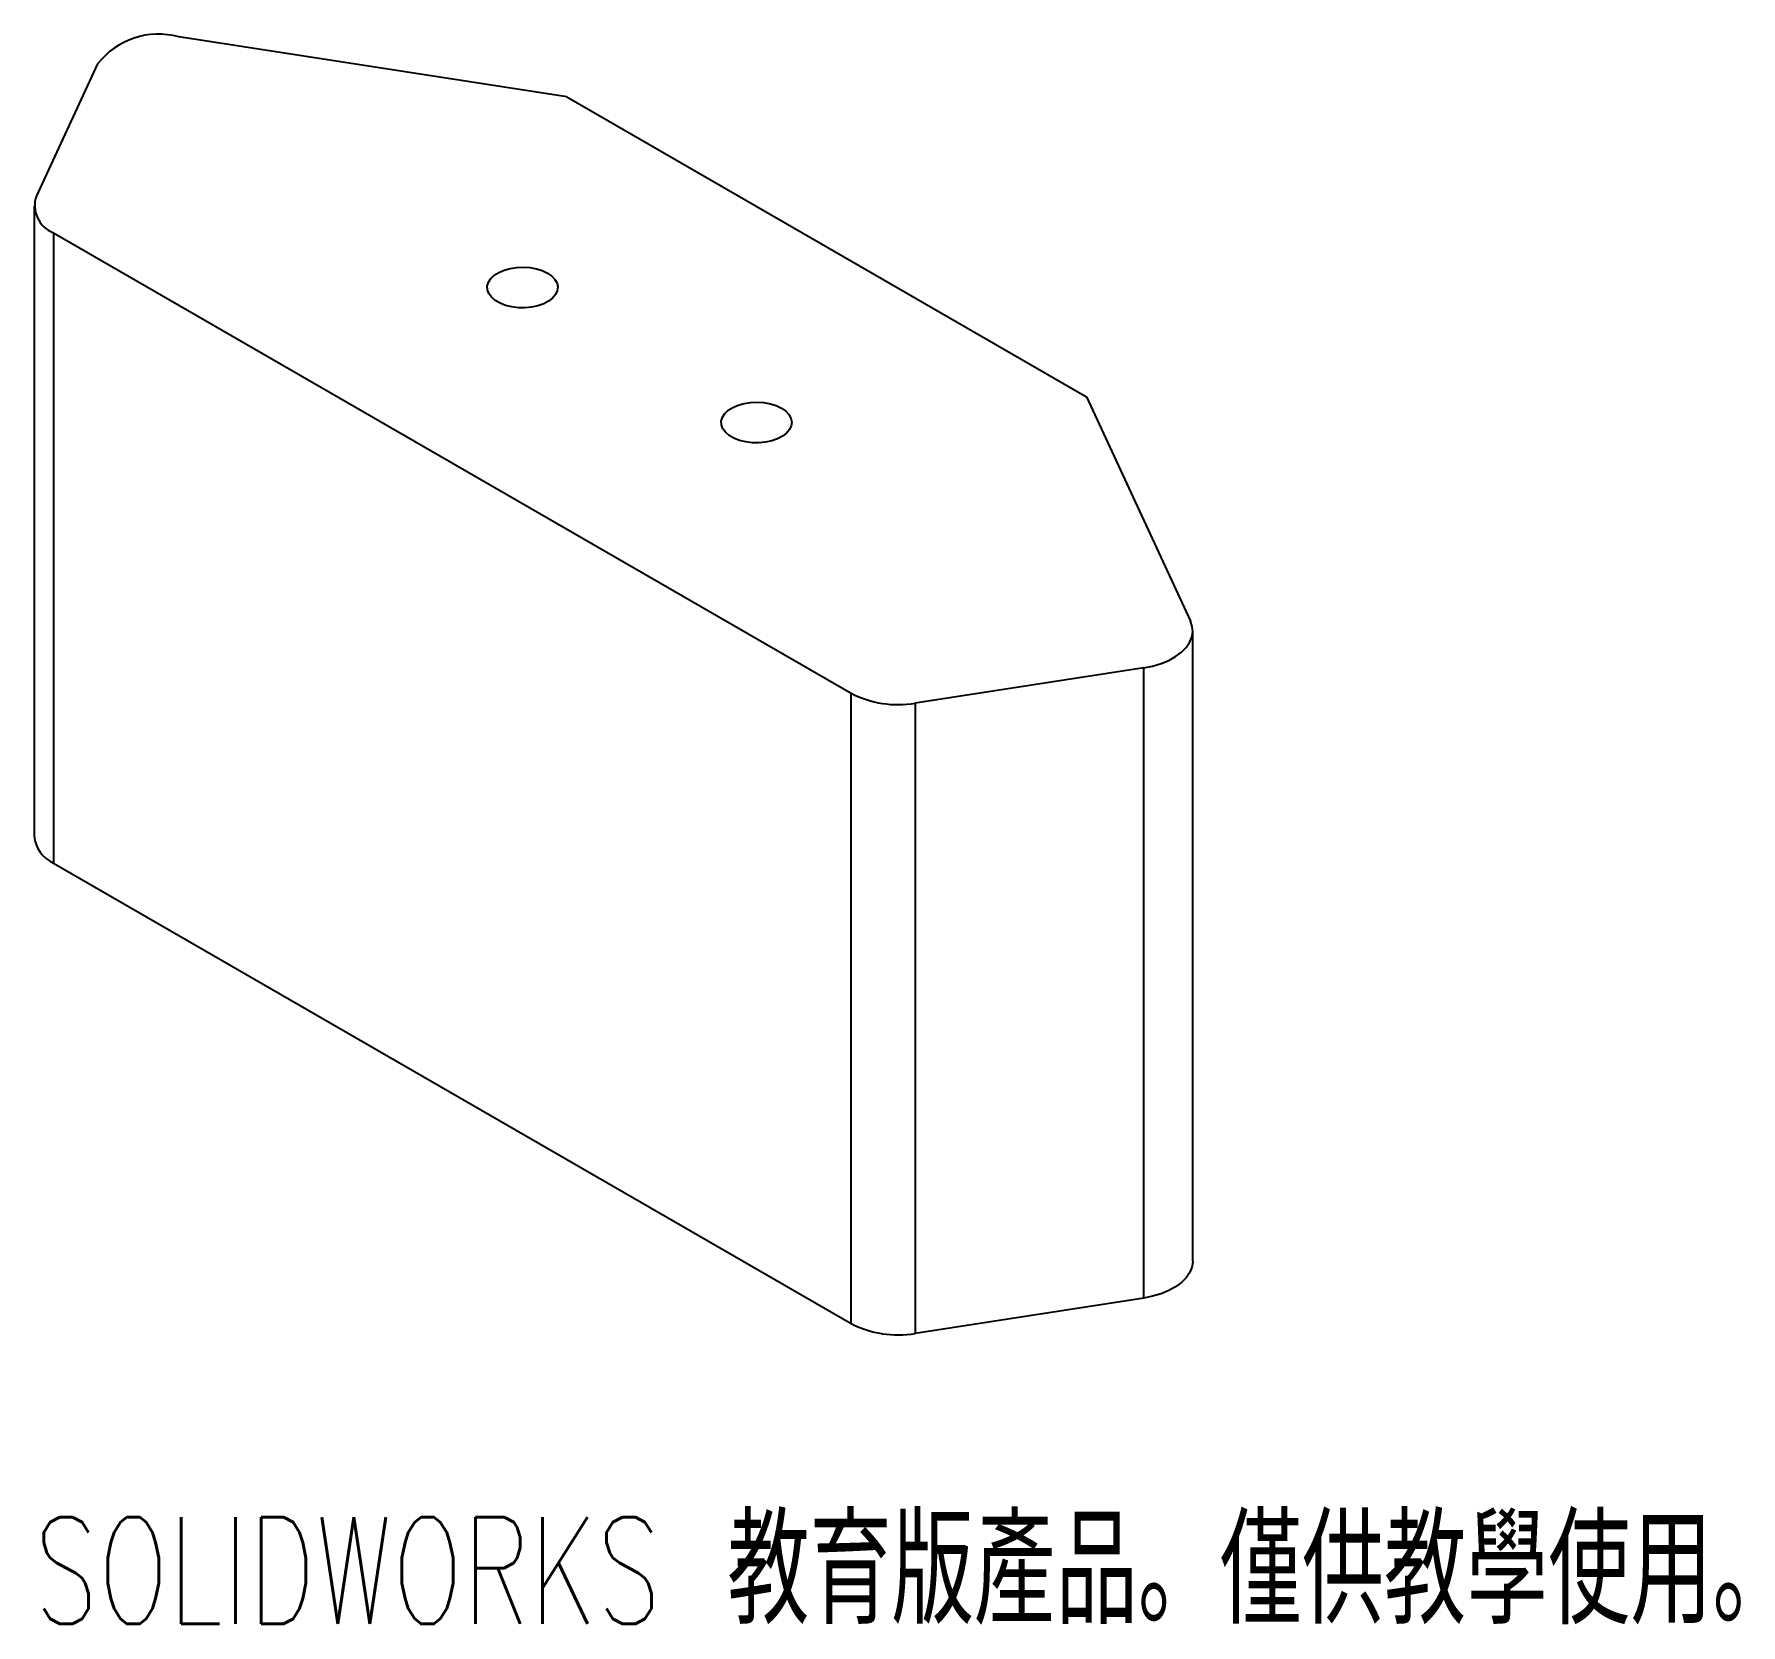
# Paper-space layout '_等角視' of a CAD drawing. Header units: millimetres. Extents: x -4.1 to 73.3, y -35.9 to 36.2.
import ezdxf

# ---------------------------------------------------------------- set-up
doc = ezdxf.new("R2010")
doc.units = ezdxf.units.MM
doc.styles.add('SLDTEXTSTYLE0', font='TXT', dxfattribs={"width": 0.7, "bigfont": 'bigfont'})

psp = doc.layouts.new('_等角視')

# ---------------------------------------------------------------- linework, layer by layer
at = {"color": 7, "linetype": 'Continuous', "lineweight": 25}
for p, q in [((20.035, 33.341), (2.439, 36.063)), ((-1.236, 34.839), (-4.013, 28.855)), ((20.035, 33.341), (43.605, 19.735)), ((-4.115, 28.406), (-4.115, -0.173)), ((-3.237, 27.182), (32.935, 6.3)), ((-3.237, 27.182), (-3.237, -1.397)), ((43.605, 19.735), (48.32, 9.576)), ((48.422, -19.451), (48.422, 9.128)), ((46.198, 7.455), (35.833, 5.852)), ((46.198, -21.124), (46.198, 7.455)), ((32.935, -22.279), (32.935, 6.3)), ((35.833, 5.852), (35.833, -22.727)), ((-3.237, -1.397), (32.935, -22.279)), ((46.198, -21.124), (35.833, -22.727))]:
    psp.add_line(p, q, dxfattribs=at)
at = {"color": 7, "linetype": 'Continuous', "lineweight": 25, "flags": 128}
for points in [[(19.163, 25.354), (19.356, 25.219), (19.502, 25.065), (19.595, 24.897), (19.631, 24.723), (19.609, 24.548), (19.53, 24.378), (19.397, 24.22), (19.215, 24.08), (18.99, 23.962), (18.73, 23.87), (18.445, 23.809), (18.145, 23.78), (17.841, 23.784), (17.544, 23.821), (17.264, 23.89), (17.013, 23.989), (16.797, 24.113), (16.627, 24.258), (16.507, 24.42), (16.443, 24.591), (16.435, 24.767), (16.486, 24.94), (16.592, 25.105), (16.75, 25.255), (16.955, 25.384), (17.198, 25.49), (17.472, 25.566), (17.766, 25.612), (18.069, 25.624), (18.371, 25.604), (18.661, 25.55), (18.928, 25.466), (19.163, 25.354)], [(29.769, 19.231), (29.963, 19.096), (30.109, 18.942), (30.201, 18.774), (30.237, 18.6), (30.216, 18.425), (30.137, 18.255), (30.004, 18.097), (29.822, 17.957), (29.597, 17.839), (29.337, 17.747), (29.052, 17.686), (28.752, 17.657), (28.448, 17.661), (28.151, 17.698), (27.871, 17.767), (27.619, 17.866), (27.404, 17.99), (27.234, 18.135), (27.114, 18.297), (27.049, 18.468), (27.042, 18.644), (27.092, 18.817), (27.199, 18.982), (27.357, 19.131), (27.562, 19.261), (27.805, 19.367), (28.079, 19.443), (28.372, 19.489), (28.676, 19.501), (28.978, 19.48), (29.268, 19.427), (29.535, 19.343), (29.769, 19.231)], [(46.198, 7.455), (46.603, 7.536), (46.983, 7.649), (47.332, 7.793), (47.642, 7.963), (47.906, 8.158), (48.12, 8.371), (48.28, 8.601), (48.38, 8.841), (48.421, 9.087), (48.401, 9.334), (48.32, 9.576)], [(48.422, -19.451), (48.421, -19.492), (48.38, -19.738), (48.28, -19.978), (48.12, -20.207), (47.906, -20.421), (47.642, -20.616), (47.332, -20.786), (46.983, -20.93), (46.603, -21.043), (46.198, -21.124)]]:
    psp.add_lwpolyline(points, dxfattribs=at)
at = {"color": 7, "linetype": 'Continuous', "lineweight": 25}
for centre, radius, start, end in [((1.514, 32.713), 3.475, 74.5678, 142.29838), ((-2.77, 28.415), 1.319, 160.539, 249.25792), ((35.051, 10.39), 4.605, 242.64283, 279.7711), ((-2.608, -0.018), 1.516, 185.8452, 245.47494), ((35.051, -18.189), 4.605, 242.64283, 279.7711)]:
    psp.add_arc(centre, radius, start, end, dxfattribs=at)

# ---------------------------------------------------------------- texts
at = {"color": 7, "linetype": 'Continuous', "insert": (-4.115, -31.064), "char_height": 4.83362, "attachment_point": 1, "style": 'SLDTEXTSTYLE0'}
psp.add_mtext('SOLIDWORKS 教育版產品。僅供教學使用。', dxfattribs=at)

doc.saveas('drawing.dxf')
